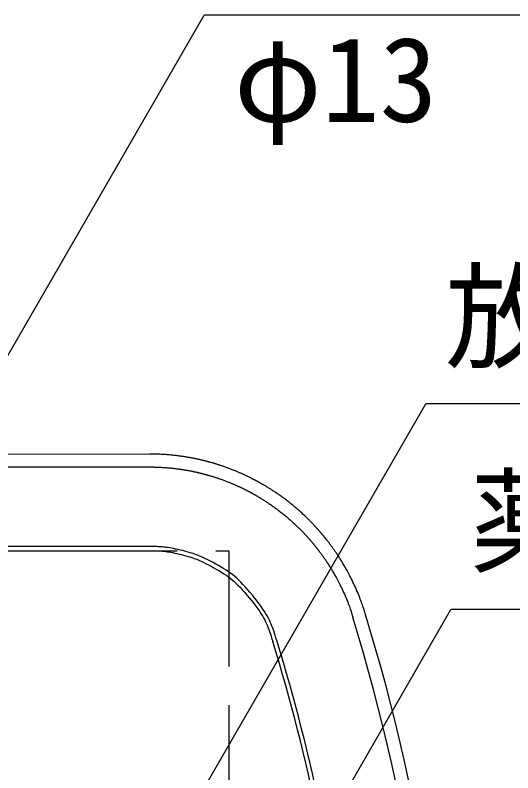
# Model space of a CAD drawing. Units: millimetres, scale not verified. Extents: x -8910 to 8910, y -6308 to 6308.
# Drawn here: x -3696 to -3310, y 1703 to 2291 of the extents above; entities that cross this region are included whole.
import ezdxf
from ezdxf.enums import TextEntityAlignment as Align

# ---------------------------------------------------------------- set-up
doc = ezdxf.new("R2010")
doc.units = ezdxf.units.MM
doc.header["$LTSCALE"] = 30
doc.linetypes.add('DASHED3', pattern=[4, 3, -1])
doc.layers.add('0-0_空気管', color=3, linetype='Continuous', lineweight=25)
doc.layers.add('0-4_機器', color=2, linetype='Continuous', lineweight=25)
doc.styles.add('ＭＳ ゴシック', font='')
doc.styles.get('ＭＳ ゴシック').set_extended_font_data('MS Gothic')

msp = doc.modelspace()

# ---------------------------------------------------------------- linework, layer by layer
at = {"layer": '0-0_空気管'}
for p, q in [((-3866.58, 1742.01), (-3549.68, 2290.89)), ((-3264.68, 2290.89), (-3549.68, 2290.89)), ((-3646.05, 1524.08), (-3377.59, 1989.07)), ((-2794.75, 1989.07), (-3377.59, 1989.07)), ((-3617.83, 1379.34), (-3358.01, 1829.35)), ((-3073.01, 1829.35), (-3358.01, 1829.35))]:
    msp.add_line(p, q, dxfattribs=at)
for points in [[(-3590.86, 1950.08), (-3591.86, 1950.08), (-6249.28, 1949.8)], [(-3562.79, 1947.65), (-3563.36, 1947.75), (-3563.93, 1947.84), (-3564.51, 1947.94), (-3565.1, 1948.03), (-3565.7, 1948.12), (-3566.32, 1948.21), (-3566.96, 1948.31), (-3567.63, 1948.4), (-3568.33, 1948.49), (-3569.07, 1948.59), (-3569.84, 1948.69), (-3570.64, 1948.79), (-3571.46, 1948.89), (-3572.32, 1948.99), (-3573.19, 1949.08), (-3574.08, 1949.17), (-3574.99, 1949.27), (-3575.91, 1949.36), (-3576.84, 1949.44), (-3577.77, 1949.52), (-3578.7, 1949.6), (-3579.62, 1949.67), (-3580.54, 1949.73), (-3581.43, 1949.79), (-3582.32, 1949.84), (-3583.17, 1949.89), (-3584, 1949.93), (-3584.8, 1949.96), (-3585.57, 1949.99), (-3586.3, 1950.01), (-3586.99, 1950.03), (-3587.64, 1950.04), (-3588.25, 1950.06), (-3588.8, 1950.07), (-3589.31, 1950.07), (-3589.77, 1950.08), (-3590.18, 1950.08), (-3590.54, 1950.08), (-3590.86, 1950.08)], [(-3547.73, 1944.43), (-3547.96, 1944.49), (-3548.2, 1944.55), (-3548.45, 1944.61), (-3548.71, 1944.68), (-3548.98, 1944.75), (-3549.25, 1944.82), (-3549.53, 1944.88), (-3549.81, 1944.95), (-3550.09, 1945.03), (-3550.66, 1945.16), (-3550.95, 1945.23), (-3551.24, 1945.3), (-3551.55, 1945.38), (-3551.87, 1945.45), (-3552.2, 1945.53), (-3552.54, 1945.61), (-3552.9, 1945.69), (-3553.28, 1945.78), (-3553.67, 1945.86), (-3554.07, 1945.95), (-3554.47, 1946.04), (-3554.88, 1946.13), (-3555.29, 1946.22), (-3555.69, 1946.31), (-3556.09, 1946.39), (-3556.49, 1946.47), (-3556.89, 1946.56), (-3557.29, 1946.64), (-3557.71, 1946.72), (-3558.14, 1946.8), (-3558.58, 1946.89), (-3559.04, 1946.98), (-3559.53, 1947.07), (-3560.04, 1947.16), (-3560.56, 1947.26), (-3561.1, 1947.36), (-3561.66, 1947.46), (-3562.22, 1947.55), (-3562.79, 1947.65)], [(-3531.85, 1939.47), (-3532.52, 1939.71), (-3533.16, 1939.95), (-3533.79, 1940.17), (-3534.4, 1940.38), (-3534.99, 1940.59), (-3535.56, 1940.78), (-3536.12, 1940.97), (-3536.67, 1941.16), (-3537.21, 1941.33), (-3537.74, 1941.51), (-3538.27, 1941.67), (-3538.79, 1941.84), (-3539.29, 1942), (-3539.78, 1942.15), (-3540.26, 1942.3), (-3540.72, 1942.44), (-3541.15, 1942.57), (-3541.56, 1942.69), (-3541.94, 1942.81), (-3542.3, 1942.92), (-3542.63, 1943.02), (-3542.94, 1943.11), (-3543.24, 1943.2), (-3543.53, 1943.28), (-3543.82, 1943.36), (-3544.66, 1943.59), (-3544.93, 1943.67), (-3545.2, 1943.75), (-3545.47, 1943.82), (-3545.72, 1943.89), (-3545.97, 1943.96), (-3546.21, 1944.02), (-3546.44, 1944.09), (-3546.66, 1944.14), (-3546.88, 1944.2), (-3547.09, 1944.26), (-3547.3, 1944.31), (-3547.51, 1944.37), (-3547.73, 1944.43)], [(-6240.69, 1940.08), (-3591.16, 1940.08), (-3590.91, 1940.08), (-3590.27, 1940.08), (-3589.88, 1940.08), (-3589.45, 1940.07), (-3588.97, 1940.07), (-3588.44, 1940.06), (-3587.87, 1940.05), (-3587.26, 1940.03), (-3586.61, 1940.02), (-3585.92, 1939.99), (-3585.2, 1939.97), (-3584.45, 1939.94), (-3583.66, 1939.9), (-3582.86, 1939.86), (-3582.02, 1939.81), (-3581.18, 1939.75), (-3580.31, 1939.69), (-3579.44, 1939.63), (-3578.57, 1939.55), (-3577.69, 1939.48), (-3576.81, 1939.4), (-3575.95, 1939.31), (-3575.09, 1939.23), (-3574.25, 1939.14), (-3573.43, 1939.05), (-3572.63, 1938.96), (-3571.85, 1938.86), (-3571.09, 1938.77), (-3570.36, 1938.68), (-3569.67, 1938.58), (-3569.01, 1938.49)], [(-3569.01, 1938.49), (-3568.38, 1938.41), (-3567.77, 1938.32), (-3567.19, 1938.23), (-3566.62, 1938.15), (-3566.07, 1938.06), (-3565.52, 1937.97), (-3564.98, 1937.88), (-3564.44, 1937.79), (-3563.91, 1937.7), (-3563.38, 1937.61), (-3562.86, 1937.51), (-3562.35, 1937.42), (-3561.85, 1937.33), (-3561.37, 1937.24), (-3560.91, 1937.15), (-3560.48, 1937.07), (-3560.06, 1936.99), (-3559.66, 1936.91), (-3559.26, 1936.83), (-3558.88, 1936.76), (-3558.5, 1936.68), (-3558.13, 1936.6), (-3557.75, 1936.52), (-3557.37, 1936.44), (-3556.6, 1936.27), (-3556.22, 1936.19), (-3555.85, 1936.11), (-3555.48, 1936.02), (-3555.12, 1935.94), (-3554.78, 1935.86), (-3554.46, 1935.79), (-3554.15, 1935.72), (-3553.85, 1935.65), (-3553.56, 1935.58), (-3553.28, 1935.51), (-3553.01, 1935.45), (-3552.74, 1935.38), (-3552.47, 1935.31), (-3552.21, 1935.25)], [(-3512.69, 1931.14), (-3512.99, 1931.29), (-3513.31, 1931.45), (-3513.64, 1931.62), (-3513.99, 1931.79), (-3514.34, 1931.97), (-3514.71, 1932.15), (-3515.08, 1932.33), (-3515.83, 1932.7), (-3516.2, 1932.88), (-3516.57, 1933.06), (-3516.94, 1933.23), (-3517.31, 1933.4), (-3517.68, 1933.58), (-3518.07, 1933.76), (-3518.46, 1933.94), (-3518.87, 1934.13), (-3519.3, 1934.32), (-3519.75, 1934.53), (-3520.22, 1934.74), (-3520.71, 1934.96), (-3521.21, 1935.18), (-3521.73, 1935.41), (-3522.25, 1935.64), (-3522.78, 1935.87), (-3523.31, 1936.1), (-3523.85, 1936.33), (-3524.39, 1936.55), (-3524.93, 1936.78), (-3525.48, 1937.01), (-3526.05, 1937.24), (-3526.63, 1937.47), (-3527.23, 1937.71), (-3527.85, 1937.95), (-3528.49, 1938.2), (-3529.15, 1938.46), (-3529.82, 1938.71), (-3530.5, 1938.97), (-3531.18, 1939.22), (-3531.85, 1939.47)], [(-3552.21, 1935.25), (-3551.94, 1935.18), (-3551.68, 1935.12), (-3551.42, 1935.05), (-3551.17, 1934.99), (-3550.93, 1934.92), (-3550.69, 1934.86), (-3550.47, 1934.81), (-3550.25, 1934.75), (-3550.04, 1934.7), (-3549.84, 1934.64), (-3549.64, 1934.59), (-3549.24, 1934.48), (-3549.03, 1934.43), (-3548.82, 1934.37), (-3548.59, 1934.31), (-3548.36, 1934.25), (-3548.12, 1934.18), (-3547.86, 1934.11), (-3547.61, 1934.04), (-3547.35, 1933.97), (-3547.09, 1933.89), (-3546.83, 1933.82), (-3546.56, 1933.74), (-3546.29, 1933.67), (-3546.02, 1933.59), (-3545.74, 1933.51), (-3545.44, 1933.42), (-3545.12, 1933.33), (-3544.79, 1933.23), (-3544.43, 1933.12), (-3544.05, 1933), (-3543.64, 1932.88), (-3543.21, 1932.75), (-3542.76, 1932.61), (-3542.29, 1932.46), (-3541.82, 1932.31), (-3541.33, 1932.16), (-3540.83, 1932), (-3540.33, 1931.83)], [(-3540.33, 1931.83), (-3539.82, 1931.67), (-3539.3, 1931.49), (-3538.77, 1931.32), (-3538.23, 1931.13), (-3537.68, 1930.94), (-3537.11, 1930.74), (-3536.51, 1930.53), (-3535.91, 1930.3), (-3535.28, 1930.08), (-3534.64, 1929.84), (-3534, 1929.61), (-3533.37, 1929.36), (-3532.73, 1929.12), (-3532.11, 1928.88), (-3531.5, 1928.65), (-3530.92, 1928.42), (-3530.36, 1928.2), (-3529.81, 1927.97), (-3529.28, 1927.76), (-3528.75, 1927.54), (-3528.24, 1927.33), (-3527.73, 1927.11), (-3527.23, 1926.9), (-3526.73, 1926.68), (-3526.23, 1926.46), (-3525.74, 1926.25), (-3525.25, 1926.04), (-3524.78, 1925.83), (-3524.32, 1925.62), (-3523.87, 1925.42), (-3523.45, 1925.23), (-3523.04, 1925.04), (-3522.65, 1924.87), (-3522.28, 1924.69), (-3521.92, 1924.52), (-3521.57, 1924.36), (-3521.22, 1924.19), (-3520.88, 1924.03), (-3520.53, 1923.86)], [(-3502.16, 1925.33), (-3502.57, 1925.58), (-3502.96, 1925.81), (-3503.33, 1926.02), (-3503.67, 1926.22), (-3503.99, 1926.41), (-3504.29, 1926.58), (-3504.57, 1926.75), (-3504.85, 1926.91), (-3505.11, 1927.06), (-3505.37, 1927.2), (-3505.62, 1927.35), (-3505.87, 1927.49), (-3506.13, 1927.63), (-3506.37, 1927.77), (-3506.62, 1927.91), (-3506.86, 1928.04), (-3507.09, 1928.17), (-3507.32, 1928.3), (-3507.53, 1928.42), (-3507.74, 1928.53), (-3507.94, 1928.64), (-3508.14, 1928.74), (-3508.52, 1928.95), (-3508.72, 1929.06), (-3508.92, 1929.17), (-3509.12, 1929.28), (-3509.34, 1929.4), (-3509.57, 1929.52), (-3509.81, 1929.64), (-3510.05, 1929.77), (-3510.3, 1929.91), (-3510.55, 1930.04), (-3510.81, 1930.17), (-3511.32, 1930.44), (-3511.58, 1930.58), (-3511.85, 1930.71), (-3512.12, 1930.85), (-3512.4, 1930.99), (-3512.69, 1931.14)], [(-3520.53, 1923.86), (-3520.18, 1923.69), (-3519.82, 1923.52), (-3519.47, 1923.35), (-3519.12, 1923.18), (-3518.77, 1923.01), (-3518.44, 1922.84), (-3518.11, 1922.68), (-3517.8, 1922.52), (-3517.5, 1922.37), (-3517.21, 1922.23), (-3516.94, 1922.09), (-3516.68, 1921.95), (-3516.42, 1921.82), (-3516.17, 1921.69), (-3515.93, 1921.57), (-3515.44, 1921.31), (-3515.2, 1921.18), (-3514.96, 1921.06), (-3514.73, 1920.94), (-3514.5, 1920.82), (-3514.28, 1920.7), (-3514.06, 1920.58), (-3513.85, 1920.47), (-3513.66, 1920.37), (-3513.47, 1920.26), (-3513.28, 1920.16), (-3512.92, 1919.97), (-3512.74, 1919.87), (-3512.55, 1919.77), (-3512.36, 1919.66), (-3512.15, 1919.54), (-3511.94, 1919.43), (-3511.72, 1919.3), (-3511.49, 1919.18), (-3511.26, 1919.05), (-3511.02, 1918.92), (-3510.79, 1918.78), (-3510.55, 1918.65), (-3510.31, 1918.51)], [(-3478.23, 1908.15), (-3478.87, 1908.69), (-3479.52, 1909.24), (-3480.2, 1909.8), (-3480.89, 1910.37), (-3481.6, 1910.94), (-3482.31, 1911.52), (-3483.02, 1912.09), (-3483.74, 1912.66), (-3484.44, 1913.21), (-3485.14, 1913.75), (-3485.81, 1914.27), (-3486.48, 1914.78), (-3487.14, 1915.28), (-3487.79, 1915.76), (-3488.44, 1916.24), (-3489.09, 1916.71), (-3489.74, 1917.19), (-3490.41, 1917.66), (-3491.08, 1918.13), (-3491.76, 1918.61), (-3492.45, 1919.08), (-3493.13, 1919.55), (-3493.8, 1920.01), (-3494.46, 1920.45), (-3495.1, 1920.88), (-3495.72, 1921.29), (-3496.31, 1921.68), (-3496.88, 1922.05), (-3497.42, 1922.4), (-3497.94, 1922.74), (-3498.45, 1923.06), (-3498.94, 1923.37), (-3499.43, 1923.67), (-3499.9, 1923.96), (-3500.37, 1924.25), (-3500.84, 1924.54), (-3501.29, 1924.81), (-3501.73, 1925.08), (-3502.16, 1925.33)], [(-3510.31, 1918.51), (-3510.07, 1918.38), (-3509.82, 1918.23), (-3509.56, 1918.09), (-3509.3, 1917.93), (-3509.01, 1917.77), (-3508.71, 1917.59), (-3508.39, 1917.4), (-3508.04, 1917.2), (-3507.68, 1916.98), (-3507.29, 1916.75), (-3506.89, 1916.51), (-3506.47, 1916.26), (-3506.04, 1916), (-3505.6, 1915.73), (-3505.16, 1915.46), (-3504.71, 1915.18), (-3504.25, 1914.9), (-3503.79, 1914.61), (-3503.31, 1914.3), (-3502.82, 1913.99), (-3502.31, 1913.65), (-3501.77, 1913.31), (-3501.22, 1912.94), (-3500.63, 1912.55), (-3500.03, 1912.15), (-3499.41, 1911.73), (-3498.78, 1911.3), (-3498.13, 1910.86), (-3497.49, 1910.41), (-3496.85, 1909.96), (-3496.21, 1909.51), (-3495.58, 1909.07), (-3494.96, 1908.62), (-3494.35, 1908.18), (-3493.74, 1907.73), (-3493.13, 1907.27), (-3492.51, 1906.8), (-3491.88, 1906.33), (-3491.24, 1905.83)], [(-3461.27, 1891.53), (-3461.47, 1891.74), (-3461.85, 1892.17), (-3462.05, 1892.39), (-3462.24, 1892.61), (-3462.45, 1892.83), (-3462.66, 1893.06), (-3462.88, 1893.3), (-3463.11, 1893.56), (-3463.37, 1893.83), (-3463.64, 1894.12), (-3463.92, 1894.43), (-3464.23, 1894.76), (-3464.56, 1895.11), (-3464.9, 1895.47), (-3465.26, 1895.85), (-3465.62, 1896.23), (-3466, 1896.62), (-3466.38, 1897.02), (-3466.77, 1897.42), (-3467.17, 1897.83), (-3467.58, 1898.24), (-3468, 1898.67), (-3468.44, 1899.11), (-3468.9, 1899.56), (-3469.38, 1900.03), (-3469.88, 1900.53), (-3470.42, 1901.04), (-3470.98, 1901.58), (-3471.55, 1902.13), (-3472.14, 1902.68), (-3472.75, 1903.25), (-3473.96, 1904.38), (-3474.57, 1904.93), (-3475.18, 1905.48), (-3475.78, 1906.02), (-3476.38, 1906.55), (-3476.99, 1907.08), (-3477.6, 1907.61), (-3478.23, 1908.15)], [(-3491.24, 1905.83), (-3490.58, 1905.32), (-3489.92, 1904.8), (-3489.25, 1904.26), (-3488.57, 1903.73), (-3487.9, 1903.18), (-3487.24, 1902.64), (-3486.59, 1902.11), (-3485.95, 1901.58), (-3485.33, 1901.06), (-3484.73, 1900.55), (-3484.14, 1900.04), (-3483.56, 1899.55), (-3482.99, 1899.04), (-3482.42, 1898.54), (-3481.85, 1898.03), (-3481.28, 1897.52), (-3480.71, 1896.99), (-3479.56, 1895.93), (-3478.99, 1895.4), (-3478.43, 1894.87), (-3477.89, 1894.36), (-3477.36, 1893.85), (-3476.86, 1893.37), (-3476.38, 1892.9), (-3475.93, 1892.46), (-3475.5, 1892.03), (-3474.68, 1891.21), (-3474.3, 1890.82), (-3473.93, 1890.44), (-3473.56, 1890.06), (-3473.2, 1889.68), (-3472.84, 1889.32), (-3472.5, 1888.95), (-3472.16, 1888.6), (-3471.84, 1888.26), (-3471.53, 1887.93), (-3471.24, 1887.62), (-3470.97, 1887.33), (-3470.72, 1887.05)], [(-3454.46, 1883.39), (-3454.62, 1883.59), (-3454.77, 1883.79), (-3454.92, 1883.97), (-3455.06, 1884.15), (-3455.2, 1884.32), (-3455.73, 1884.98), (-3455.86, 1885.15), (-3456, 1885.32), (-3456.14, 1885.49), (-3456.43, 1885.85), (-3456.58, 1886.03), (-3456.72, 1886.2), (-3456.87, 1886.38), (-3457.01, 1886.55), (-3457.14, 1886.71), (-3457.28, 1886.88), (-3457.67, 1887.35), (-3457.81, 1887.51), (-3457.94, 1887.67), (-3458.08, 1887.84), (-3458.22, 1888.01), (-3458.37, 1888.18), (-3458.52, 1888.35), (-3458.67, 1888.53), (-3458.81, 1888.7), (-3458.96, 1888.88), (-3459.11, 1889.05), (-3459.25, 1889.21), (-3459.39, 1889.38), (-3459.81, 1889.86), (-3459.95, 1890.02), (-3460.09, 1890.18), (-3460.24, 1890.35), (-3460.4, 1890.53), (-3460.56, 1890.72), (-3460.73, 1890.91), (-3460.91, 1891.11), (-3461.09, 1891.32), (-3461.27, 1891.53)], [(-3470.72, 1887.05), (-3470.48, 1886.8), (-3470.26, 1886.56), (-3470.05, 1886.33), (-3469.85, 1886.11), (-3469.66, 1885.9), (-3469.47, 1885.69), (-3469.1, 1885.28), (-3468.92, 1885.08), (-3468.74, 1884.88), (-3468.57, 1884.68), (-3468.4, 1884.49), (-3468.23, 1884.3), (-3468.07, 1884.12), (-3467.91, 1883.94), (-3467.77, 1883.77), (-3467.63, 1883.61), (-3467.49, 1883.46), (-3467.36, 1883.31), (-3467.1, 1883.01), (-3466.97, 1882.85), (-3466.84, 1882.7), (-3466.7, 1882.54), (-3466.56, 1882.38), (-3466.43, 1882.22), (-3466.14, 1881.89), (-3466.01, 1881.72), (-3465.87, 1881.56), (-3465.73, 1881.4), (-3465.47, 1881.1), (-3465.35, 1880.95), (-3465.1, 1880.65), (-3464.98, 1880.5), (-3464.85, 1880.34), (-3464.72, 1880.19), (-3464.59, 1880.02), (-3464.45, 1879.86), (-3464.18, 1879.53), (-3464.04, 1879.36), (-3463.91, 1879.19)], [(-3442.31, 1865.86), (-3442.73, 1866.55), (-3443.16, 1867.24), (-3443.6, 1867.94), (-3444.04, 1868.64), (-3444.49, 1869.34), (-3444.93, 1870.04), (-3445.38, 1870.72), (-3445.81, 1871.38), (-3446.24, 1872.03), (-3446.65, 1872.65), (-3447.04, 1873.23), (-3447.42, 1873.79), (-3447.78, 1874.32), (-3448.13, 1874.84), (-3448.48, 1875.33), (-3448.81, 1875.81), (-3449.14, 1876.27), (-3449.47, 1876.72), (-3449.79, 1877.17), (-3450.11, 1877.62), (-3450.42, 1878.04), (-3450.72, 1878.46), (-3451.02, 1878.86), (-3451.3, 1879.24), (-3451.57, 1879.61), (-3451.82, 1879.95), (-3452.06, 1880.27), (-3452.28, 1880.56), (-3452.49, 1880.84), (-3452.69, 1881.1), (-3452.88, 1881.35), (-3453.07, 1881.59), (-3453.24, 1881.83), (-3453.42, 1882.06), (-3453.78, 1882.51), (-3453.95, 1882.74), (-3454.13, 1882.96), (-3454.3, 1883.18), (-3454.46, 1883.39)], [(-3589.84, 1878.29), (-3824.43, 1878.29)], [(-3544.83, 1866.88), (-3546.75, 1867.87), (-3548.54, 1868.77), (-3550.16, 1869.55), (-3551.64, 1870.25), (-3553.02, 1870.86), (-3554.35, 1871.4), (-3555.65, 1871.9), (-3556.97, 1872.36), (-3558.34, 1872.81), (-3559.81, 1873.25), (-3561.4, 1873.72), (-3563.09, 1874.18), (-3564.84, 1874.65), (-3566.64, 1875.11), (-3568.44, 1875.56), (-3570.21, 1875.98), (-3571.92, 1876.37), (-3573.54, 1876.72), (-3575.04, 1877.02), (-3576.43, 1877.28), (-3577.73, 1877.5), (-3578.95, 1877.68), (-3580.1, 1877.82), (-3581.21, 1877.94), (-3582.29, 1878.04), (-3583.35, 1878.11), (-3584.41, 1878.17), (-3585.45, 1878.21), (-3586.46, 1878.25), (-3587.43, 1878.27), (-3588.32, 1878.28), (-3589.13, 1878.28), (-3589.84, 1878.29)], [(-3463.91, 1879.19), (-3463.77, 1879.03), (-3463.64, 1878.87), (-3463.52, 1878.71), (-3463.39, 1878.55), (-3463.26, 1878.4), (-3463.14, 1878.24), (-3463.01, 1878.09), (-3462.89, 1877.92), (-3462.75, 1877.76), (-3462.62, 1877.58), (-3462.47, 1877.4), (-3462.32, 1877.21), (-3462.16, 1877.01), (-3462, 1876.81), (-3461.84, 1876.6), (-3461.68, 1876.39), (-3461.34, 1875.95), (-3461.01, 1875.52), (-3460.83, 1875.29), (-3460.65, 1875.05), (-3460.46, 1874.81), (-3460.27, 1874.55), (-3460.06, 1874.27), (-3459.83, 1873.97), (-3459.59, 1873.65), (-3459.34, 1873.3), (-3459.07, 1872.94), (-3458.8, 1872.56), (-3458.51, 1872.17), (-3458.21, 1871.77), (-3457.91, 1871.35), (-3457.61, 1870.93), (-3457.3, 1870.5), (-3456.99, 1870.06), (-3456.68, 1869.61), (-3456.35, 1869.15), (-3456.02, 1868.66), (-3455.68, 1868.16), (-3455.33, 1867.63)], [(-3824.33, 1875.08), (-3589.91, 1875.08), (-3589.22, 1875.08), (-3588.43, 1875.07), (-3587.57, 1875.06), (-3586.64, 1875.04), (-3585.66, 1875.01), (-3584.65, 1874.97), (-3583.62, 1874.91), (-3582.59, 1874.84), (-3581.55, 1874.75), (-3580.47, 1874.63)], [(-3580.47, 1874.63), (-3579.35, 1874.49), (-3578.17, 1874.32), (-3576.92, 1874.11), (-3575.57, 1873.86), (-3574.11, 1873.56), (-3572.54, 1873.22), (-3570.89, 1872.85), (-3569.17, 1872.44), (-3567.43, 1872.01), (-3565.69, 1871.56), (-3563.98, 1871.11), (-3562.34, 1870.65), (-3560.81, 1870.21), (-3559.38, 1869.77), (-3558.05, 1869.34), (-3556.78, 1868.89), (-3555.52, 1868.41), (-3554.24, 1867.88), (-3552.89, 1867.29), (-3551.46, 1866.62), (-3549.89, 1865.86), (-3548.16, 1864.99), (-3546.29, 1864.03), (-3544.34, 1862.99), (-3542.32, 1861.89), (-3540.29, 1860.75), (-3538.27, 1859.59), (-3536.31, 1858.41), (-3534.45, 1857.25), (-3532.71, 1856.11), (-3531.08, 1854.97), (-3529.52, 1853.8), (-3528.01, 1852.58), (-3526.51, 1851.28), (-3525, 1849.88), (-3523.46, 1848.35), (-3521.84, 1846.66), (-3520.13, 1844.79), (-3518.35, 1842.79)], [(-3493.31, 1805.42), (-3493.97, 1807.56), (-3494.25, 1808.46), (-3494.58, 1809.53), (-3494.97, 1810.75), (-3495.42, 1812.09), (-3495.91, 1813.52), (-3496.45, 1815.02), (-3497.04, 1816.56), (-3497.66, 1818.12), (-3498.33, 1819.66), (-3499.05, 1821.21), (-3499.85, 1822.79), (-3500.73, 1824.41), (-3501.71, 1826.08), (-3502.81, 1827.85), (-3504.04, 1829.71), (-3505.43, 1831.69), (-3506.97, 1833.79), (-3508.64, 1836), (-3510.42, 1838.26), (-3512.26, 1840.53), (-3514.13, 1842.78), (-3515.99, 1844.95), (-3517.82, 1847.03), (-3519.59, 1848.95), (-3521.26, 1850.7), (-3522.86, 1852.28), (-3524.41, 1853.73), (-3525.96, 1855.06), (-3527.52, 1856.32), (-3529.13, 1857.53), (-3530.81, 1858.71), (-3532.61, 1859.89), (-3534.53, 1861.08), (-3536.55, 1862.29), (-3538.63, 1863.49), (-3540.73, 1864.67), (-3542.81, 1865.8), (-3544.83, 1866.88)], [(-3455.33, 1867.63), (-3454.95, 1867.08), (-3454.57, 1866.5), (-3454.17, 1865.89), (-3453.76, 1865.26), (-3453.34, 1864.62), (-3452.92, 1863.97), (-3452.5, 1863.31), (-3452.08, 1862.64), (-3451.67, 1861.98), (-3451.26, 1861.33), (-3450.86, 1860.68), (-3450.47, 1860.02), (-3450.07, 1859.35), (-3449.66, 1858.67), (-3449.26, 1857.96), (-3448.83, 1857.22), (-3448.4, 1856.45), (-3447.94, 1855.64), (-3447.47, 1854.78), (-3446.98, 1853.89), (-3446.48, 1852.94), (-3445.95, 1851.96), (-3445.42, 1850.93), (-3444.87, 1849.86), (-3444.3, 1848.75), (-3443.72, 1847.59), (-3443.14, 1846.39), (-3442.55, 1845.17), (-3441.96, 1843.92), (-3441.38, 1842.66), (-3440.8, 1841.39), (-3440.24, 1840.12), (-3439.7, 1838.86), (-3439.18, 1837.61), (-3438.68, 1836.38), (-3438.21, 1835.17), (-3437.76, 1834.01), (-3437.34, 1832.88), (-3436.95, 1831.79)], [(-3424.67, 1826.44), (-3424.97, 1827.43), (-3425.1, 1827.85), (-3425.25, 1828.35), (-3425.44, 1828.94), (-3425.65, 1829.62), (-3425.9, 1830.37), (-3426.17, 1831.2), (-3426.47, 1832.1), (-3426.8, 1833.08), (-3427.16, 1834.12), (-3427.55, 1835.21), (-3427.97, 1836.37), (-3428.42, 1837.57), (-3428.89, 1838.8), (-3429.39, 1840.08), (-3429.91, 1841.38), (-3430.46, 1842.71), (-3431.04, 1844.05), (-3431.63, 1845.4), (-3432.24, 1846.74), (-3432.86, 1848.08), (-3433.49, 1849.4), (-3434.12, 1850.7), (-3434.74, 1851.97), (-3435.35, 1853.2), (-3435.95, 1854.38), (-3436.53, 1855.52), (-3437.1, 1856.61), (-3437.66, 1857.65), (-3438.19, 1858.65), (-3438.71, 1859.6), (-3439.21, 1860.51), (-3439.69, 1861.37), (-3440.16, 1862.19), (-3440.6, 1862.97), (-3441.04, 1863.72), (-3441.47, 1864.45), (-3441.89, 1865.16), (-3442.31, 1865.86)], [(-3518.35, 1842.79), (-3516.54, 1840.67), (-3514.73, 1838.5), (-3512.95, 1836.29), (-3511.23, 1834.1), (-3509.61, 1831.97), (-3508.11, 1829.92), (-3506.77, 1828.01), (-3505.58, 1826.2), (-3504.51, 1824.5), (-3503.56, 1822.87), (-3502.71, 1821.31), (-3501.94, 1819.78), (-3501.24, 1818.28), (-3500.59, 1816.78), (-3499.98, 1815.27), (-3499.42, 1813.78), (-3498.89, 1812.33), (-3498.41, 1810.94), (-3497.98, 1809.64), (-3497.6, 1808.46), (-3497.28, 1807.42), (-3496.38, 1804.47)], [(-3436.95, 1831.79), (-3436.58, 1830.75), (-3436.24, 1829.77), (-3435.93, 1828.86), (-3435.65, 1828.01), (-3435.39, 1827.22), (-3435.16, 1826.51), (-3434.96, 1825.88), (-3434.78, 1825.32), (-3434.64, 1824.84), (-3434.23, 1823.52)]]:
    msp.add_lwpolyline(points, dxfattribs=at)
for radius, start in [(1575, 342.967), (1565, 342.967), (1500, 6.16399), (1503.2, 6.16399)]:
    msp.add_arc((-4930.58, 1365.08), radius, start, 17.03299, dxfattribs=at)
at = {"layer": '0-4_機器', "linetype": 'DASHED3'}
for p, q in [((-6300.55, 1875.08), (-3530.53, 1875.08)), ((-3530.53, 1875.08), (-3530.53, 855.08))]:
    msp.add_line(p, q, dxfattribs=at)

# ---------------------------------------------------------------- texts
at = {"layer": '0-0_空気管', "color": 4, "style": 'ＭＳ ゴシック'}
for s, p in [('φ13', (-3526.55, 2188.25)), ('放流用バルブ', (-3362.59, 2004.07)), ('薬剤筒', (-3343.01, 1844.35))]:
    msp.add_text(s, height=65.98, dxfattribs=at).set_placement(p, align=Align.BOTTOM_LEFT)

doc.saveas('drawing.dxf')
